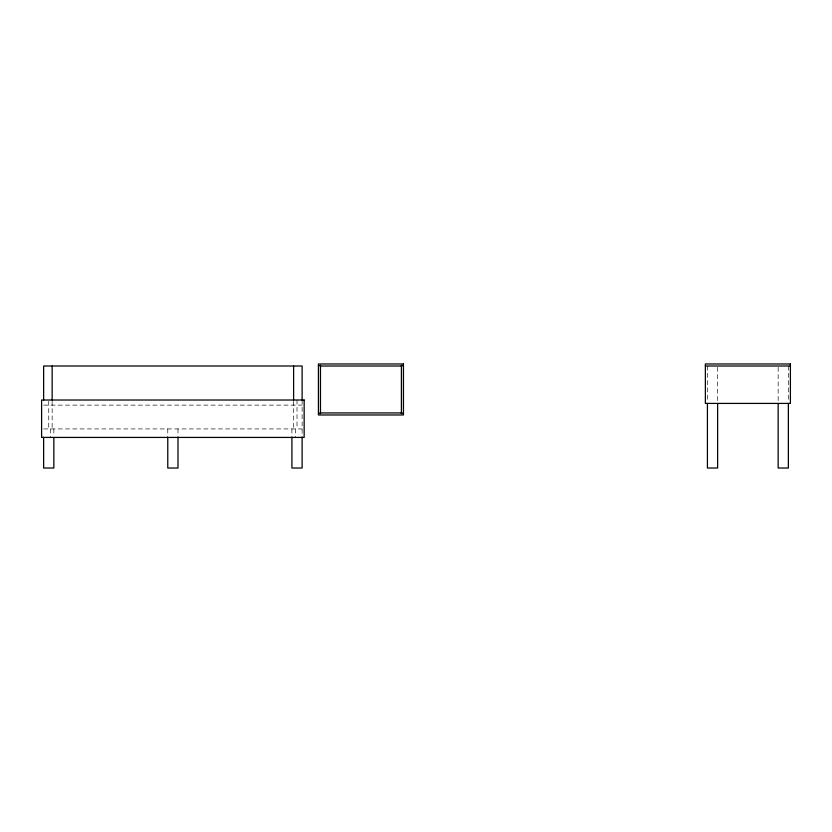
<?xml version="1.0" encoding="UTF-8"?>
<svg xmlns="http://www.w3.org/2000/svg" width="832" height="832" viewBox="0 0 832 832"><rect width="100%" height="100%" fill="white"/><g stroke="black" fill="none" stroke-linecap="round" stroke-linejoin="round"><path stroke-width="0.62" stroke-dasharray="4.16 3.12" d="M43.638 405.122L302.12 405.122M43.638 428.927L302.12 428.927M788.362 366.007L788.362 400.878M778.159 367.297L778.159 400.878M717.621 367.297L717.621 400.878M707.418 366.007L707.418 400.878M302.12 400.015L302.12 437.424M297.014 400.015L297.014 428.927M295.318 428.927L295.318 437.424M293.613 401.336L293.613 428.927M291.918 428.927L291.918 437.424M177.986 428.927L177.986 437.424M167.773 428.927L167.773 437.424M53.841 428.927L53.841 436.207M52.146 401.336L52.146 428.927M50.44 428.927L50.44 437.424M48.745 401.274L48.745 428.927"/><path stroke-width="1.25" d="M318.427 366.007L320.466 365.321L320.466 413.618L318.427 412.942M320.466 366.007L401.409 366.007M403.447 366.007L401.409 365.321L401.409 413.618L403.447 412.942M705.37 366.007L790.4 366.007M320.466 412.942L401.409 412.942M788.362 403.458L788.362 468.031L778.159 468.031L778.159 403.458M717.621 403.458L717.621 468.031L707.418 468.031L707.418 403.458M302.12 400.067L302.12 366.007L43.638 366.007L43.638 400.067M302.12 437.237L302.12 468.031L291.918 468.031L291.918 437.757M293.613 366.007L293.613 400.067M177.986 437.757L177.986 468.031L167.773 468.031L167.773 437.757M53.841 437.757L53.841 468.031L43.638 468.031L43.638 437.237M52.146 366.007L52.146 400.067M403.447 363.969L318.427 363.969L318.427 414.981L403.447 414.981L403.447 363.969M790.4 363.969L705.37 363.969L705.37 403.416L790.4 403.416L790.4 363.969M304.158 400.015L41.6 400.015L41.6 437.424L304.158 437.424L304.158 400.015"/></g></svg>
